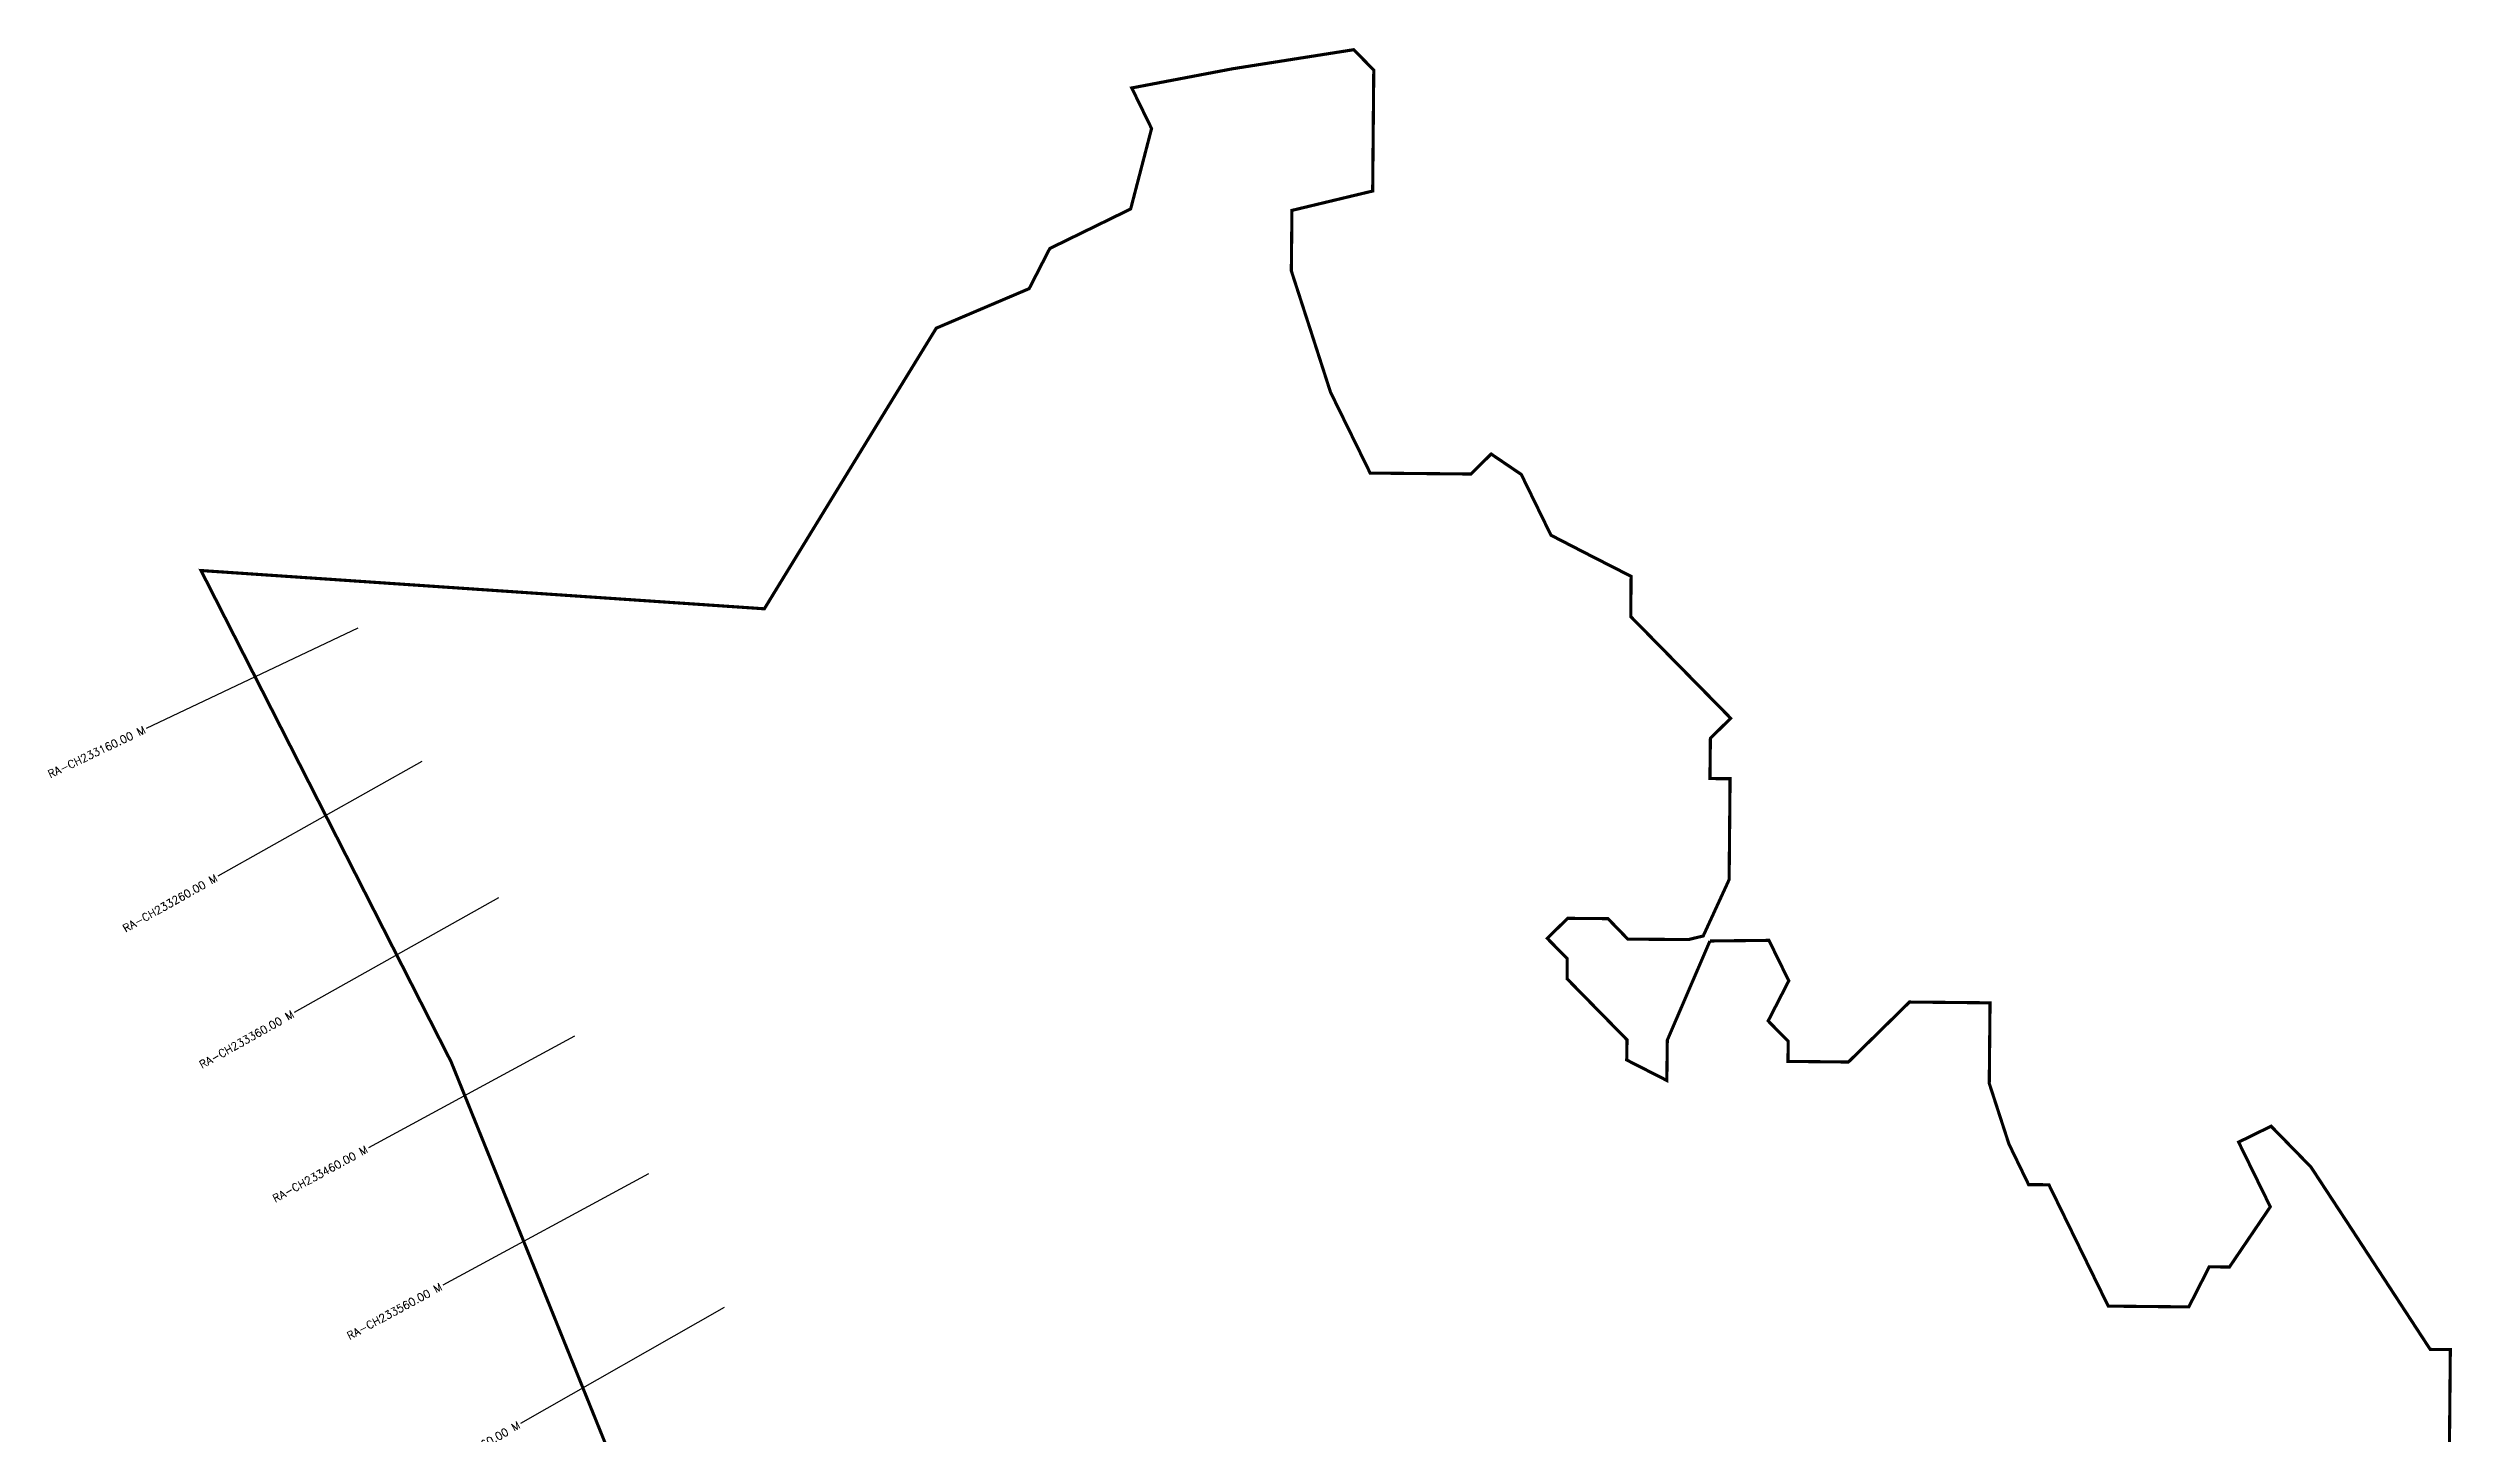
# Model space of a CAD drawing. Header units: metres. Extents: x 279981 to 282211, y 2050804 to 2054399.
# Drawn here: x 279981 to 281521, y 2053512 to 2054399 of the extents above; entities that cross this region are included whole.
import ezdxf
from ezdxf.enums import TextEntityAlignment as Align

# ---------------------------------------------------------------- set-up
doc = ezdxf.new("R2010")
doc.units = ezdxf.units.M
doc.header["$MEASUREMENT"] = 0
for name, color, linetype in [('CS', 134, 'Continuous'), ('CSMark', 6, 'Continuous'), ('VILLAGE BOUNDRY', 10, 'Continuous')]:
    doc.layers.add(name, color=color, linetype=linetype)
doc.styles.get("Standard").update_dxf_attribs({"font": 'simplex.shx'})

msp = doc.modelspace()

# ---------------------------------------------------------------- linework, layer by layer
at = {"layer": 'CS'}
for p, q in [((280179.6, 2054027.7), (280044, 2053963.6)), ((280220.7, 2053942.4), (280090, 2053868.9)), ((280269.7, 2053855.2), (280138.9, 2053781.7)), ((280318.3, 2053766.5), (280186.4, 2053695)), ((280365.9, 2053678.5), (280234, 2053607.1)), ((280414.2, 2053592.8), (280283.9, 2053518.6))]:
    msp.add_line(p, q, dxfattribs=at)
at = {"layer": 'VILLAGE BOUNDRY', "color": 6, "const_width": 2}
for points in [[(281045.6, 2053827.5), (281018.3, 2053764), (281018, 2053738.2), (280992.3, 2053751.3), (280992.5, 2053764.2), (280954.1, 2053803.3), (280954.2, 2053816.2), (280941.4, 2053829.2), (280954.5, 2053842), (280980.3, 2053841.8), (280993, 2053828.7), (281031.8, 2053828.4), (281041.3, 2053830.7), (281057.9, 2053866.8), (281058.5, 2053931.4), (281045.6, 2053931.5), (281045.9, 2053957.3), (281058.9, 2053970.1), (280994.9, 2054035.2), (280995.1, 2054061), (280969.4, 2054074.1), (280943.8, 2054087.3), (280924.8, 2054126.2), (280905.5, 2054139.3), (280892.5, 2054126.5), (280828, 2054127.1), (280802.6, 2054178.9), (280790.1, 2054217.7), (280777.5, 2054256.6), (280777.9, 2054295.3), (280829.6, 2054307.7), (280830.3, 2054385.1), (280817.5, 2054398.2), (280740, 2054386), (280675.3, 2054373.7), (280688, 2054347.7), (280674.6, 2054296.2), (280622.8, 2054270.9), (280609.6, 2054245.2), (280550.1, 2054219.9), (280518.6, 2054168.6), (280440, 2054040.2), (280079.2, 2054064.7), (280239.4, 2053750.1), (280382.2, 2053396.8)], [(281519.2, 2053501.3), (281519.8, 2053565.9), (281506.9, 2053566), (281456, 2053643.9), (281430.5, 2053682.8), (281405, 2053708.9), (281384.2, 2053698.7), (281404.5, 2053657.3), (281378.3, 2053618.7), (281365.4, 2053618.9), (281352.3, 2053593.2), (281300.7, 2053593.7), (281262.7, 2053671.4), (281249.7, 2053671.5), (281237.1, 2053697.5), (281224.5, 2053736.3), (281225, 2053787.9), (281173.4, 2053788.4), (281134.3, 2053750), (281095.6, 2053750.4), (281095.7, 2053763.3), (281082.9, 2053776.3), (281096.1, 2053802), (281083.4, 2053827.9), (281045.6, 2053827.5)]]:
    msp.add_lwpolyline(points, dxfattribs=at)

# ---------------------------------------------------------------- texts
at = {"layer": 'CSMark'}
for s, rotation, p in [('RA-CH233160.00 M', 25.3376, (280043.1, 2053963.1)), ('RA-CH233260.00 M', 29.321, (280089.1, 2053868.4)), ('RA-CH233360.00 M', 29.321, (280138.1, 2053781.2)), ('RA-CH233460.00 M', 28.4346, (280185.5, 2053694.6)), ('RA-CH233560.00 M', 28.4346, (280233.1, 2053606.6)), ('RA-CH233660.00 M', 29.6349, (280283, 2053518.1))]:
    msp.add_text(s, height=5, rotation=rotation, dxfattribs=at).set_placement(p, align=Align.MIDDLE_RIGHT)

doc.saveas('drawing.dxf')
